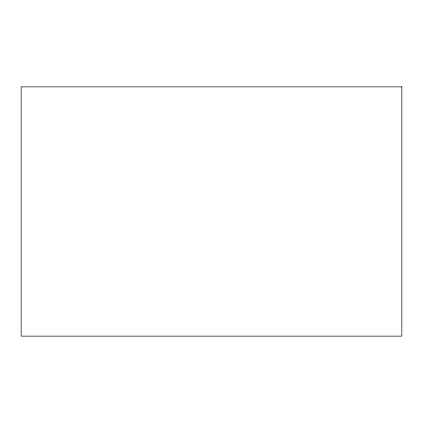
<?xml version="1.0" encoding="UTF-8"?>
<svg xmlns="http://www.w3.org/2000/svg" width="423" height="423" viewBox="0 0 423 423"><rect width="100%" height="100%" fill="white"/><g stroke="black" fill="none" stroke-linecap="round" stroke-linejoin="round"><path stroke-width="0.63" d="M401.85 86.868L21.15 86.868L21.15 336.132L401.85 336.132L401.85 86.868"/></g></svg>
